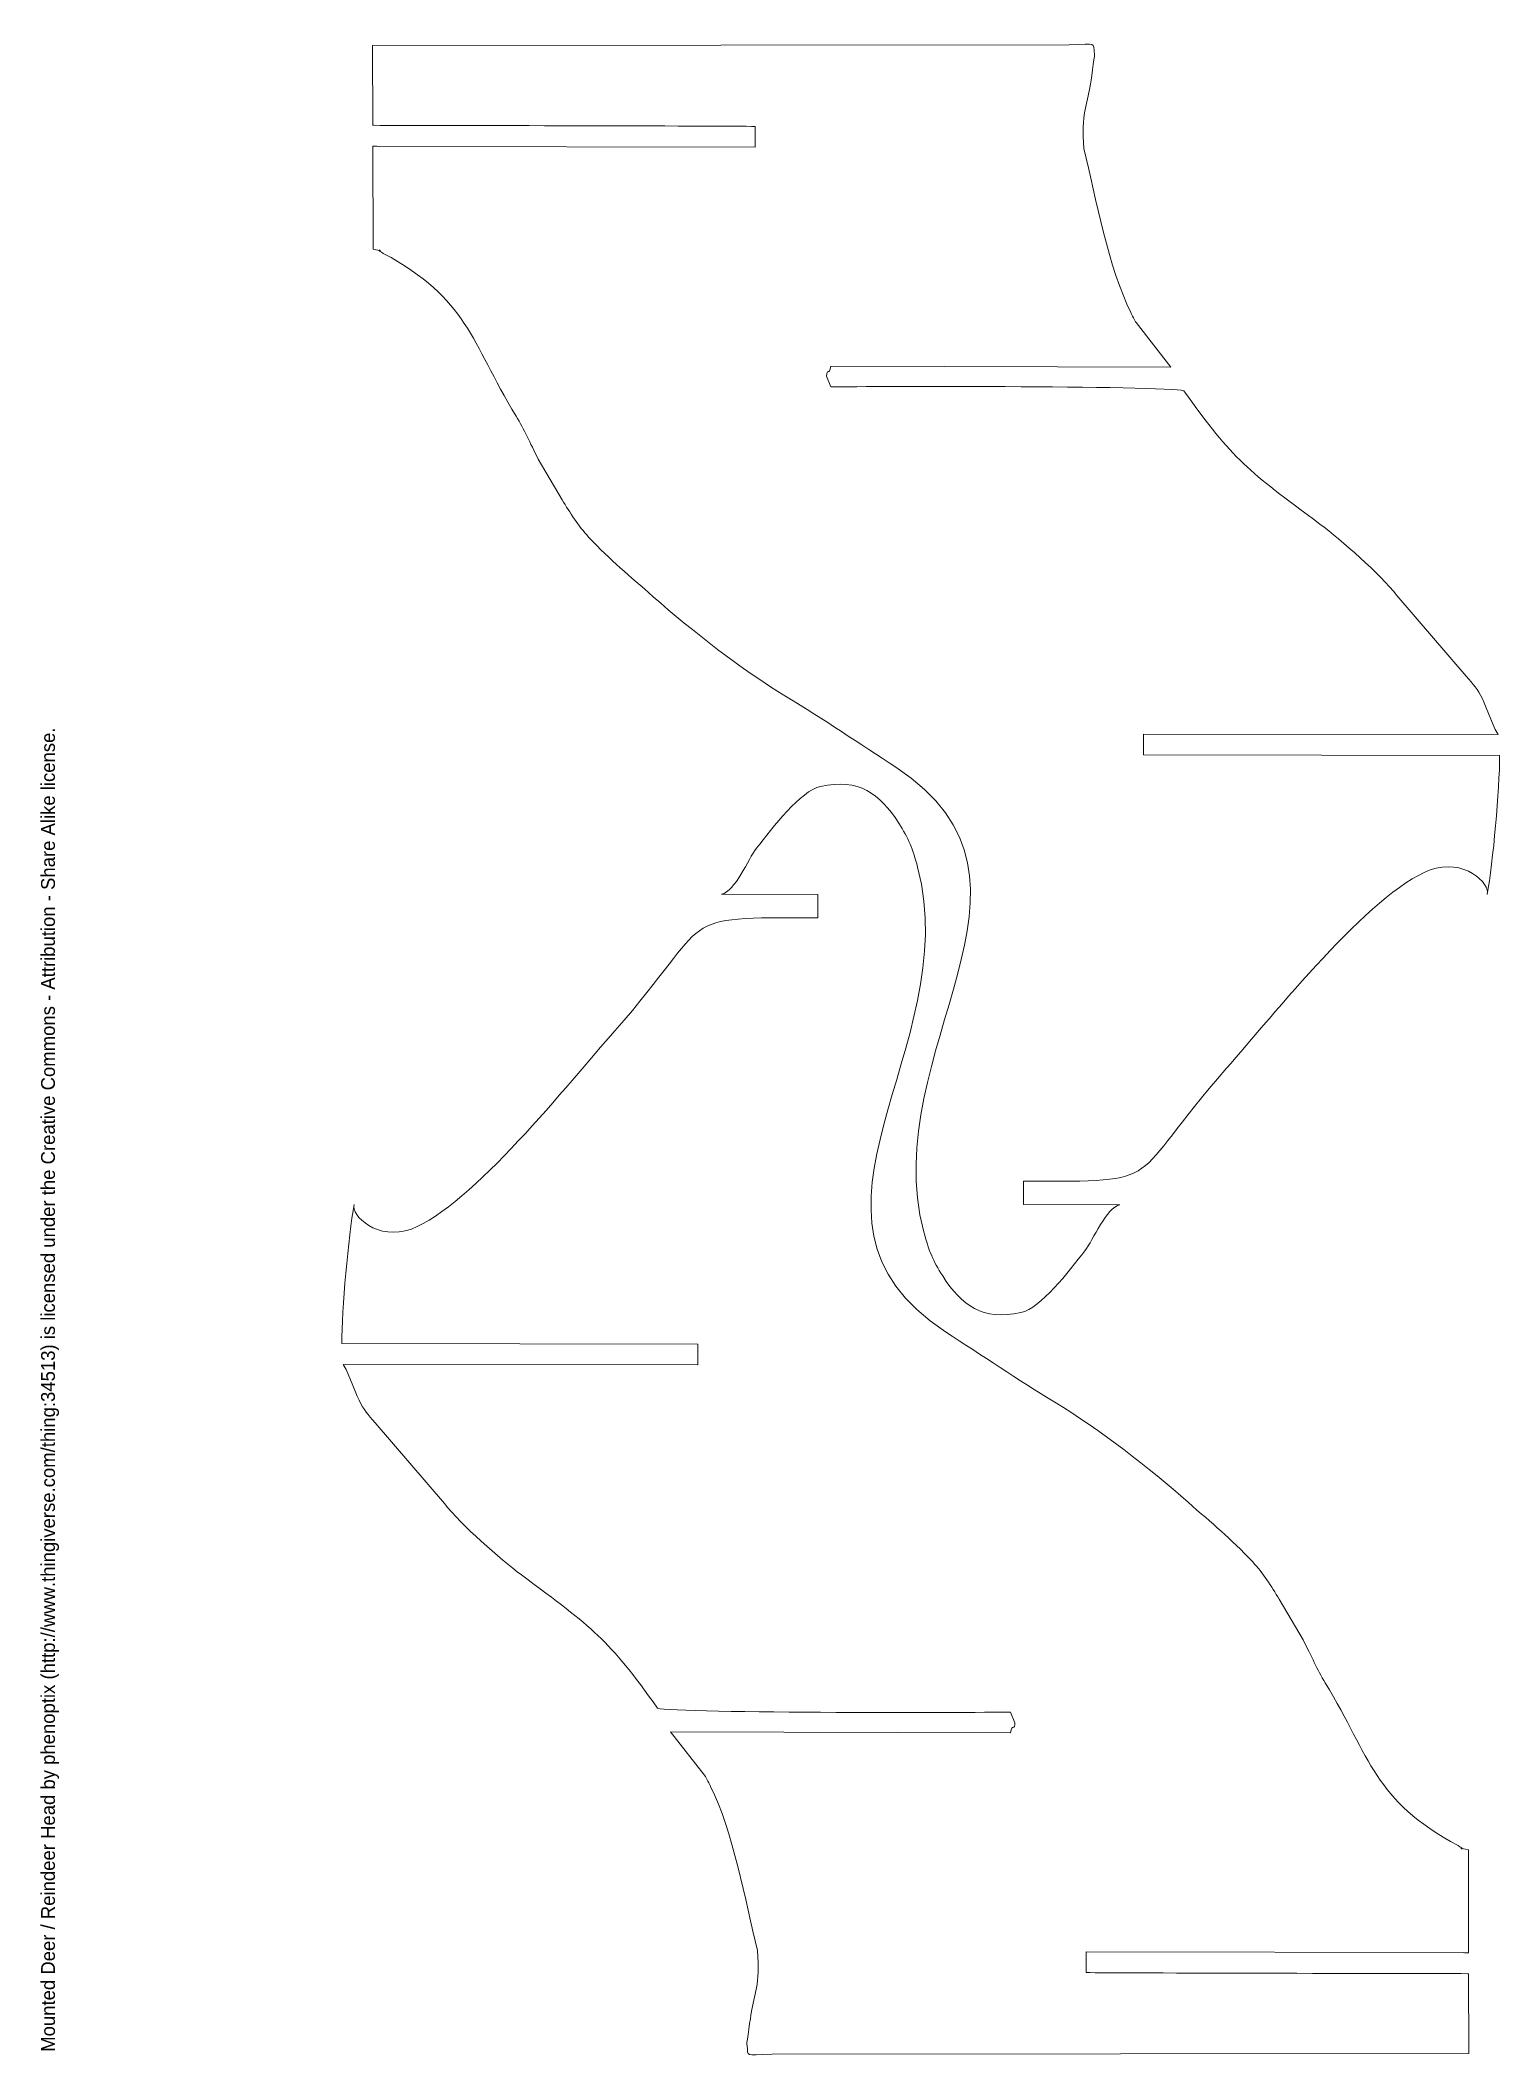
# Model space of a CAD drawing. Header units: centimetres. Extents: x -12.7 to 8.4, y -14.7 to 14.5.
import ezdxf

# ---------------------------------------------------------------- set-up
doc = ezdxf.new("R2010")
doc.units = ezdxf.units.CM
doc.header["$MEASUREMENT"] = 0
doc.layers.add('dont_cut', color=3, linetype='Continuous')
doc.layers.add('Layer 1', color=7, linetype='Continuous')

msp = doc.modelspace()

# ---------------------------------------------------------------- linework, layer by layer
at = {"layer": 'Layer 1', "lineweight": 9}
for points, knots in [([(-7.93726, 12.94171), (-7.93726, 12.94171), (-7.9346, 11.44979), (-7.9346, 11.44979), (-7.9346, 11.44979), (-7.69461, 11.39768), (-7.95516, 11.48255), (-7.78588, 11.39063), (-7.78588, 11.39063), (-6.55639, 10.72296), (-6.53188, 10.14015), (-5.86496, 9.03801), (-5.86496, 9.03801), (-5.74449, 8.83888), (-5.66927, 8.65948), (-5.54346, 8.41453), (-5.54346, 8.41453), (-5.54346, 8.41453), (-5.19956, 7.82772), (-5.19956, 7.82772), (-5.19956, 7.82772), (-5.08395, 7.64149), (-4.9656, 7.44847), (-4.81541, 7.28843), (-4.81541, 7.28843), (-4.4888, 6.94042), (-4.23432, 6.73747), (-3.88098, 6.42604), (-3.88098, 6.42604), (-3.31744, 5.92939), (-2.60305, 5.37383), (-1.95461, 4.98006), (-1.95461, 4.98006), (-1.42192, 4.65674), (-0.89545, 4.30065), (-0.37126, 3.96157), (-0.37126, 3.96157), (2.16438, 2.29896), (-0.66184, -0.12373), (0.03249, -2.75707), (0.03249, -2.75707), (0.09994, -3.01294), (0.16541, -3.17943), (0.30577, -3.39482), (0.30577, -3.39482), (0.58357, -3.82116), (0.88189, -4.04592), (1.43578, -3.92406), (1.43578, -3.92406), (1.72976, -3.85936), (2.12189, -3.33387), (2.36332, -3.02921), (2.36332, -3.02921), (2.48347, -2.87761), (2.67209, -2.39833), (2.86913, -2.36683), (2.86913, -2.36683), (2.86913, -2.36683), (1.47682, -2.36244), (1.47682, -2.36244), (1.47682, -2.36244), (1.47682, -2.36244), (1.47682, -2.02549), (1.47682, -2.02549), (1.47682, -2.02549), (3.60898, -2.02549), (2.93039, -2.06911), (4.4119, -0.39086), (4.4119, -0.39086), (5.07818, 0.36389), (6.4872, 2.14693), (7.35545, 2.47489), (7.35545, 2.47489), (7.8393, 2.65629), (8.23766, 2.27429), (8.18284, 2.11852), (8.18284, 2.11852), (8.26533, 2.58009), (8.3623, 3.64541), (8.36224, 4.13167), (8.36224, 4.13167), (8.36224, 4.13167), (3.21121, 4.13777), (3.21121, 4.13777), (3.21121, 4.13777), (3.21121, 4.13777), (3.21121, 4.43776), (3.21121, 4.43776), (3.21121, 4.43776), (3.21121, 4.43776), (8.34313, 4.43179), (8.34313, 4.43179), (8.34313, 4.43179), (8.30488, 4.45712), (8.17501, 4.82553), (8.11207, 4.95126), (8.11207, 4.95126), (8.03843, 5.09838), (7.98849, 5.15453), (7.8771, 5.27564), (7.8771, 5.27564), (7.8771, 5.27564), (6.87431, 6.44364), (6.87431, 6.44364), (6.87431, 6.44364), (6.63254, 6.75535), (6.07339, 7.24409), (5.76262, 7.47621), (5.76262, 7.47621), (4.71967, 8.2551), (4.51437, 8.38892), (3.79341, 9.40374), (3.79341, 9.40374), (3.54398, 9.48115), (-1.14447, 9.46615), (-1.31326, 9.45911), (-1.31326, 9.45911), (-1.31326, 9.45911), (-1.3734, 9.6145), (-1.3734, 9.6145), (-1.3734, 9.6145), (-1.37673, 9.73794), (-1.32816, 9.6155), (-1.31326, 9.75911), (-1.31326, 9.75911), (-1.31326, 9.75911), (3.60464, 9.74419), (3.60464, 9.74419), (3.60464, 9.74419), (3.60464, 9.74419), (3.1026, 10.38895), (3.1026, 10.38895), (3.1026, 10.38895), (3.08731, 10.41458), (3.04226, 10.50521), (3.02766, 10.5343), (3.02766, 10.5343), (2.70986, 11.16775), (2.52065, 12.19589), (2.34834, 12.9056), (2.34834, 12.9056), (2.30517, 13.41136), (2.39507, 13.53601), (2.43987, 13.81118), (2.43987, 13.81118), (2.44431, 13.83844), (2.50307, 14.25567), (2.50283, 14.25718), (2.50283, 14.25718), (2.47116, 14.46992), (2.55646, 14.40655), (2.13685, 14.40674), (2.13685, 14.40674), (2.13685, 14.40674), (-7.93987, 14.39807), (-7.93987, 14.39807), (-7.93987, 14.39807), (-7.93987, 14.39807), (-7.9378, 13.24598), (-7.9378, 13.24598)], [0, 0, 0, 0, 0.02439024, 0.02439024, 0.02439024, 0.02439024, 0.04878049, 0.04878049, 0.04878049, 0.04878049, 0.07317073, 0.07317073, 0.07317073, 0.07317073, 0.09756098, 0.09756098, 0.09756098, 0.09756098, 0.12195122, 0.12195122, 0.12195122, 0.12195122, 0.14634146, 0.14634146, 0.14634146, 0.14634146, 0.17073171, 0.17073171, 0.17073171, 0.17073171, 0.19512195, 0.19512195, 0.19512195, 0.19512195, 0.2195122, 0.2195122, 0.2195122, 0.2195122, 0.24390244, 0.24390244, 0.24390244, 0.24390244, 0.26829268, 0.26829268, 0.26829268, 0.26829268, 0.29268293, 0.29268293, 0.29268293, 0.29268293, 0.31707317, 0.31707317, 0.31707317, 0.31707317, 0.34146341, 0.34146341, 0.34146341, 0.34146341, 0.36585366, 0.36585366, 0.36585366, 0.36585366, 0.3902439, 0.3902439, 0.3902439, 0.3902439, 0.41463415, 0.41463415, 0.41463415, 0.41463415, 0.43902439, 0.43902439, 0.43902439, 0.43902439, 0.46341463, 0.46341463, 0.46341463, 0.46341463, 0.48780488, 0.48780488, 0.48780488, 0.48780488, 0.51219512, 0.51219512, 0.51219512, 0.51219512, 0.53658537, 0.53658537, 0.53658537, 0.53658537, 0.56097561, 0.56097561, 0.56097561, 0.56097561, 0.58536585, 0.58536585, 0.58536585, 0.58536585, 0.6097561, 0.6097561, 0.6097561, 0.6097561, 0.63414634, 0.63414634, 0.63414634, 0.63414634, 0.65853659, 0.65853659, 0.65853659, 0.65853659, 0.68292683, 0.68292683, 0.68292683, 0.68292683, 0.70731707, 0.70731707, 0.70731707, 0.70731707, 0.73170732, 0.73170732, 0.73170732, 0.73170732, 0.75609756, 0.75609756, 0.75609756, 0.75609756, 0.7804878, 0.7804878, 0.7804878, 0.7804878, 0.80487805, 0.80487805, 0.80487805, 0.80487805, 0.82926829, 0.82926829, 0.82926829, 0.82926829, 0.85365854, 0.85365854, 0.85365854, 0.85365854, 0.87804878, 0.87804878, 0.87804878, 0.87804878, 0.90243902, 0.90243902, 0.90243902, 0.90243902, 0.92682927, 0.92682927, 0.92682927, 0.92682927, 0.95121951, 0.95121951, 0.95121951, 0.95121951, 1, 1, 1, 1]), ([(-7.9401, 13.24148), (-7.93526, 13.24148), (-7.93027, 13.24148), (-7.92522, 13.24148), (-7.92522, 13.24148), (-7.00959, 13.24042), (-2.8785, 13.23137), (-2.40756, 13.2264), (-2.40756, 13.2264), (-2.40756, 13.2264), (-2.40756, 12.9264), (-2.40756, 12.9264), (-2.40756, 12.9264), (-2.40756, 12.9264), (-7.8612, 12.9374), (-7.8612, 12.9374), (-7.8612, 12.9374), (-7.87563, 12.93863), (-7.88436, 12.94239), (-7.8937, 12.94208)], [0, 0, 0, 0, 0.16666667, 0.16666667, 0.16666667, 0.16666667, 0.33333333, 0.33333333, 0.33333333, 0.33333333, 0.5, 0.5, 0.5, 0.5, 0.66666667, 0.66666667, 0.66666667, 0.66666667, 1, 1, 1, 1]), ([(7.91242, -13.18249), (7.91242, -13.18249), (7.90976, -11.69057), (7.90976, -11.69057), (7.90976, -11.69057), (7.66977, -11.63846), (7.93032, -11.72333), (7.76104, -11.63141), (7.76104, -11.63141), (6.53155, -10.96374), (6.50704, -10.38093), (5.84012, -9.27879), (5.84012, -9.27879), (5.71965, -9.07966), (5.64443, -8.90026), (5.51862, -8.65531), (5.51862, -8.65531), (5.51862, -8.65531), (5.17472, -8.0685), (5.17472, -8.0685), (5.17472, -8.0685), (5.05911, -7.88227), (4.94076, -7.68925), (4.79057, -7.52921), (4.79057, -7.52921), (4.46396, -7.1812), (4.20948, -6.97825), (3.85614, -6.66682), (3.85614, -6.66682), (3.2926, -6.17017), (2.57821, -5.61461), (1.92977, -5.22084), (1.92977, -5.22084), (1.39708, -4.89752), (0.87061, -4.54143), (0.34642, -4.20235), (0.34642, -4.20235), (-2.18922, -2.53974), (0.637, -0.11705), (-0.05733, 2.51629), (-0.05733, 2.51629), (-0.12478, 2.77216), (-0.19025, 2.93865), (-0.33061, 3.15404), (-0.33061, 3.15404), (-0.60841, 3.58038), (-0.90673, 3.80514), (-1.46062, 3.68328), (-1.46062, 3.68328), (-1.7546, 3.61858), (-2.14673, 3.09309), (-2.38816, 2.78843), (-2.38816, 2.78843), (-2.50831, 2.63683), (-2.69693, 2.15755), (-2.89397, 2.12605), (-2.89397, 2.12605), (-2.89397, 2.12605), (-1.50166, 2.12166), (-1.50166, 2.12166), (-1.50166, 2.12166), (-1.50166, 2.12166), (-1.50166, 1.78471), (-1.50166, 1.78471), (-1.50166, 1.78471), (-3.63382, 1.78471), (-2.95523, 1.82833), (-4.43674, 0.15008), (-4.43674, 0.15008), (-5.10302, -0.60467), (-6.51204, -2.38771), (-7.38029, -2.71567), (-7.38029, -2.71567), (-7.86414, -2.89707), (-8.2625, -2.51507), (-8.20768, -2.3593), (-8.20768, -2.3593), (-8.29017, -2.82087), (-8.38714, -3.88619), (-8.38708, -4.37245), (-8.38708, -4.37245), (-8.38708, -4.37245), (-3.23605, -4.37855), (-3.23605, -4.37855), (-3.23605, -4.37855), (-3.23605, -4.37855), (-3.23605, -4.67854), (-3.23605, -4.67854), (-3.23605, -4.67854), (-3.23605, -4.67854), (-8.36797, -4.67257), (-8.36797, -4.67257), (-8.36797, -4.67257), (-8.32972, -4.6979), (-8.19985, -5.06631), (-8.13691, -5.19204), (-8.13691, -5.19204), (-8.06327, -5.33916), (-8.01333, -5.39531), (-7.90194, -5.51642), (-7.90194, -5.51642), (-7.90194, -5.51642), (-6.89915, -6.68442), (-6.89915, -6.68442), (-6.89915, -6.68442), (-6.65738, -6.99613), (-6.09823, -7.48487), (-5.78746, -7.71699), (-5.78746, -7.71699), (-4.74451, -8.49588), (-4.53921, -8.6297), (-3.81825, -9.64452), (-3.81825, -9.64452), (-3.56882, -9.72193), (1.11963, -9.70693), (1.28842, -9.69989), (1.28842, -9.69989), (1.28842, -9.69989), (1.34856, -9.85528), (1.34856, -9.85528), (1.34856, -9.85528), (1.35189, -9.97872), (1.30332, -9.85628), (1.28842, -9.99989), (1.28842, -9.99989), (1.28842, -9.99989), (-3.62948, -9.98497), (-3.62948, -9.98497), (-3.62948, -9.98497), (-3.62948, -9.98497), (-3.12744, -10.62973), (-3.12744, -10.62973), (-3.12744, -10.62973), (-3.11215, -10.65536), (-3.0671, -10.74599), (-3.0525, -10.77508), (-3.0525, -10.77508), (-2.7347, -11.40853), (-2.54549, -12.43667), (-2.37318, -13.14638), (-2.37318, -13.14638), (-2.33001, -13.65214), (-2.41991, -13.77679), (-2.46471, -14.05196), (-2.46471, -14.05196), (-2.46915, -14.07922), (-2.52791, -14.49645), (-2.52767, -14.49796), (-2.52767, -14.49796), (-2.496, -14.7107), (-2.5813, -14.64733), (-2.16169, -14.64752), (-2.16169, -14.64752), (-2.16169, -14.64752), (7.91503, -14.63885), (7.91503, -14.63885), (7.91503, -14.63885), (7.91503, -14.63885), (7.91296, -13.48676), (7.91296, -13.48676)], [0, 0, 0, 0, 0.02439024, 0.02439024, 0.02439024, 0.02439024, 0.04878049, 0.04878049, 0.04878049, 0.04878049, 0.07317073, 0.07317073, 0.07317073, 0.07317073, 0.09756098, 0.09756098, 0.09756098, 0.09756098, 0.12195122, 0.12195122, 0.12195122, 0.12195122, 0.14634146, 0.14634146, 0.14634146, 0.14634146, 0.17073171, 0.17073171, 0.17073171, 0.17073171, 0.19512195, 0.19512195, 0.19512195, 0.19512195, 0.2195122, 0.2195122, 0.2195122, 0.2195122, 0.24390244, 0.24390244, 0.24390244, 0.24390244, 0.26829268, 0.26829268, 0.26829268, 0.26829268, 0.29268293, 0.29268293, 0.29268293, 0.29268293, 0.31707317, 0.31707317, 0.31707317, 0.31707317, 0.34146341, 0.34146341, 0.34146341, 0.34146341, 0.36585366, 0.36585366, 0.36585366, 0.36585366, 0.3902439, 0.3902439, 0.3902439, 0.3902439, 0.41463415, 0.41463415, 0.41463415, 0.41463415, 0.43902439, 0.43902439, 0.43902439, 0.43902439, 0.46341463, 0.46341463, 0.46341463, 0.46341463, 0.48780488, 0.48780488, 0.48780488, 0.48780488, 0.51219512, 0.51219512, 0.51219512, 0.51219512, 0.53658537, 0.53658537, 0.53658537, 0.53658537, 0.56097561, 0.56097561, 0.56097561, 0.56097561, 0.58536585, 0.58536585, 0.58536585, 0.58536585, 0.6097561, 0.6097561, 0.6097561, 0.6097561, 0.63414634, 0.63414634, 0.63414634, 0.63414634, 0.65853659, 0.65853659, 0.65853659, 0.65853659, 0.68292683, 0.68292683, 0.68292683, 0.68292683, 0.70731707, 0.70731707, 0.70731707, 0.70731707, 0.73170732, 0.73170732, 0.73170732, 0.73170732, 0.75609756, 0.75609756, 0.75609756, 0.75609756, 0.7804878, 0.7804878, 0.7804878, 0.7804878, 0.80487805, 0.80487805, 0.80487805, 0.80487805, 0.82926829, 0.82926829, 0.82926829, 0.82926829, 0.85365854, 0.85365854, 0.85365854, 0.85365854, 0.87804878, 0.87804878, 0.87804878, 0.87804878, 0.90243902, 0.90243902, 0.90243902, 0.90243902, 0.92682927, 0.92682927, 0.92682927, 0.92682927, 0.95121951, 0.95121951, 0.95121951, 0.95121951, 1, 1, 1, 1]), ([(7.91526, -13.48226), (7.91042, -13.48226), (7.90543, -13.48226), (7.90038, -13.48226), (7.90038, -13.48226), (6.98475, -13.4812), (2.85366, -13.47215), (2.38272, -13.46718), (2.38272, -13.46718), (2.38272, -13.46718), (2.38272, -13.16718), (2.38272, -13.16718), (2.38272, -13.16718), (2.38272, -13.16718), (7.83636, -13.17818), (7.83636, -13.17818), (7.83636, -13.17818), (7.85079, -13.17941), (7.85952, -13.18317), (7.86886, -13.18286)], [0, 0, 0, 0, 0.16666667, 0.16666667, 0.16666667, 0.16666667, 0.33333333, 0.33333333, 0.33333333, 0.33333333, 0.5, 0.5, 0.5, 0.5, 0.66666667, 0.66666667, 0.66666667, 0.66666667, 1, 1, 1, 1])]:
    msp.add_open_spline(points, degree=3, knots=knots, dxfattribs=at)
at = {"layer": 'Layer 1', "color": 250, "lineweight": 9}
for points in [[(-7.93726, 12.94171), (-7.93726, 12.94171), (-7.8937, 12.94208), (-7.8937, 12.94208)], [(7.91242, -13.18249), (7.91242, -13.18249), (7.86886, -13.18286), (7.86886, -13.18286)]]:
    msp.add_open_spline(points, degree=3, dxfattribs=at)

# ---------------------------------------------------------------- texts
at = {"layer": 'dont_cut', "insert": (-12.73617, -14.61166), "char_height": 0.2, "width": 30.205, "attachment_point": 1, "rotation": 90}
msp.add_mtext('Mounted Deer / Reindeer Head by phenoptix (http://www.thingiverse.com/thing:34513) is licensed under the Creative Commons - Attribution - Share Alike license.', dxfattribs=at)

doc.saveas('drawing.dxf')
